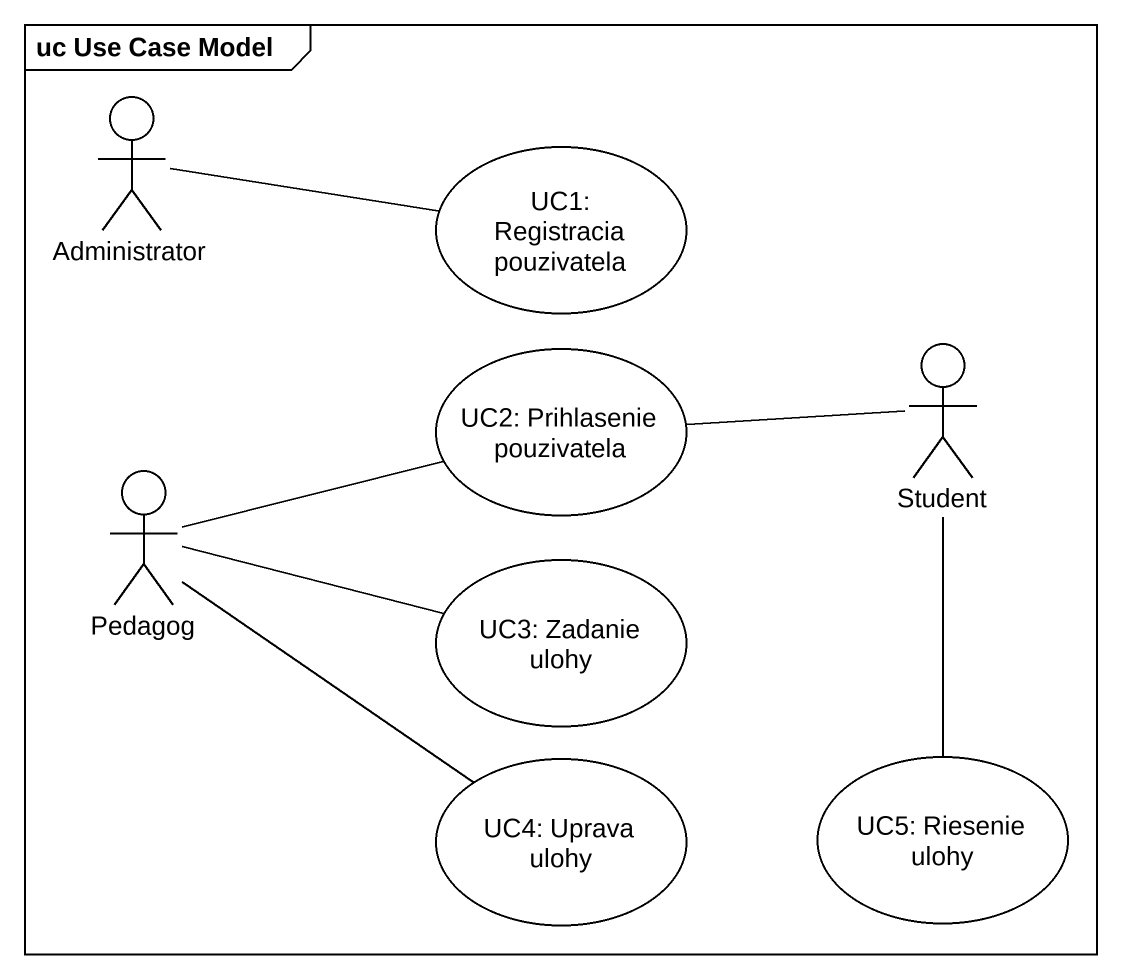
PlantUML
@startuml
mainframe uc Use Case Model
actor Administrator
usecase "UC1: Registracia pouzivatela" as UC1_Registracia_pouzivatela
usecase "UC2: Prihlasenie pouzivatela" as UC2_Prihlasenie_pouzivatela
actor Student
actor Pedagog
usecase "UC3: Zadanie ulohy" as UC3_Zadanie_ulohy
usecase "UC4: Uprava ulohy" as UC4_Uprava_ulohy
usecase "UC5: Riesenie ulohy" as UC5_Riesenie_ulohy
Administrator -right- UC1_Registracia_pouzivatela
Student -left- UC2_Prihlasenie_pouzivatela
Student -- UC5_Riesenie_ulohy
Pedagog -right- UC2_Prihlasenie_pouzivatela
Pedagog -right- UC3_Zadanie_ulohy
Pedagog -- UC4_Uprava_ulohy
@enduml
